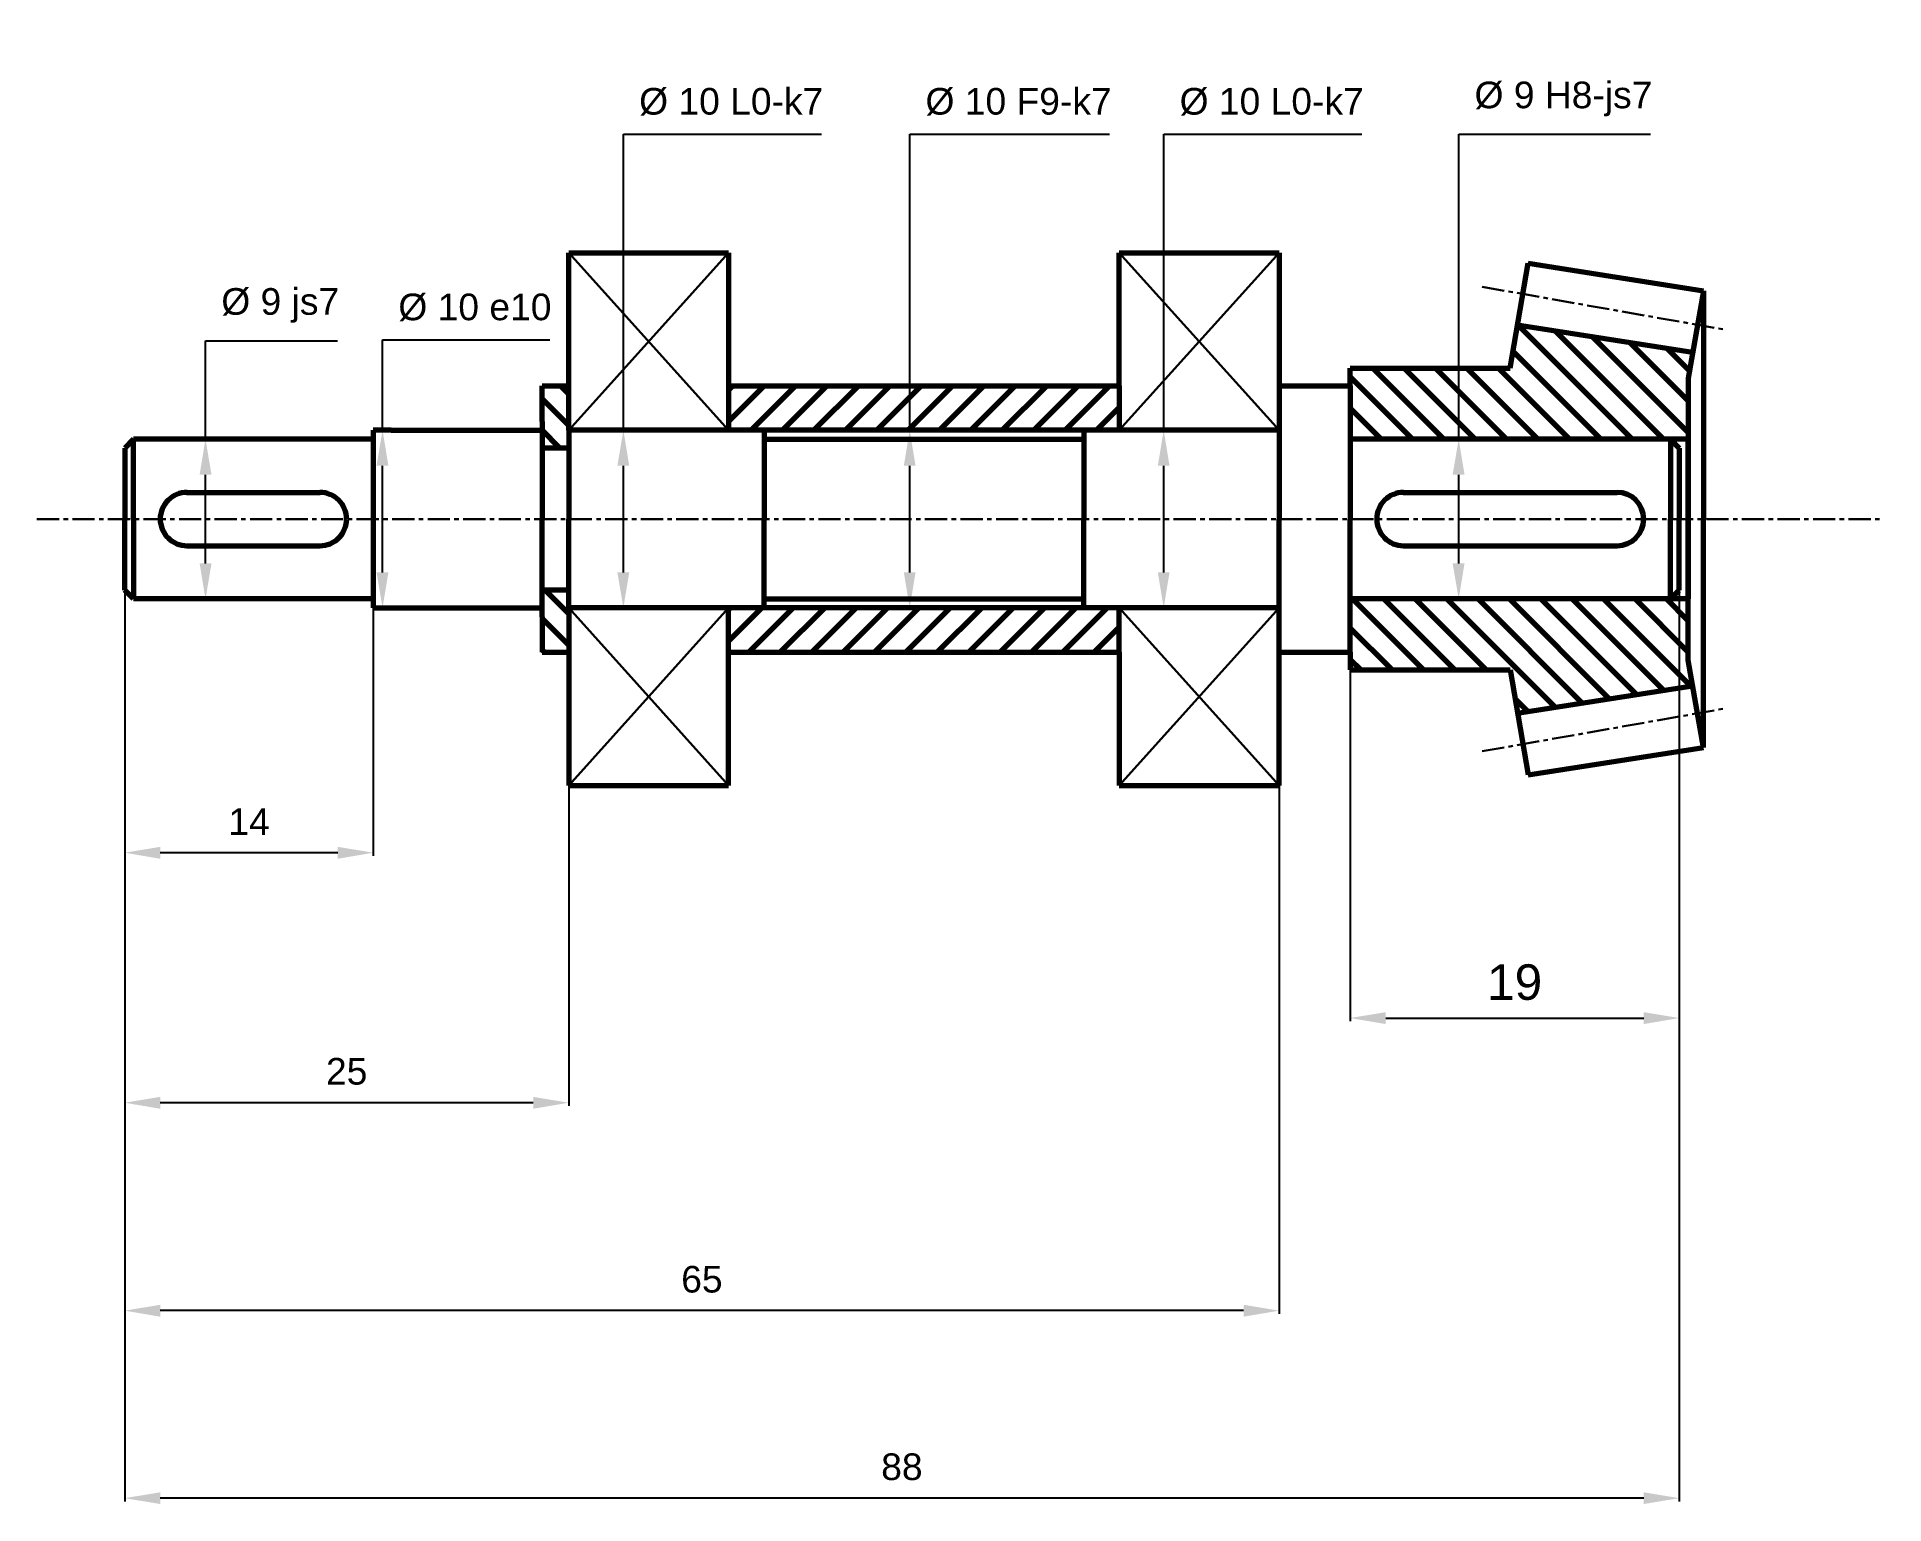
# Model space of a CAD drawing. Header units: inches. Extents: x -14 to 90, y -55 to 27.
import ezdxf

# ---------------------------------------------------------------- set-up
doc = ezdxf.new("R2010")
doc.units = ezdxf.units.IN
doc.header["$MEASUREMENT"] = 0
doc.linetypes.add('CENTER', pattern=[2, 1.25, -0.25, 0.25, -0.25])
for name, color, linetype, lineweight in [('Annotation', 7, 'Continuous', 70), ('Fat', 7, 'Continuous', 70), ('Thin', 7, 'Continuous', 30)]:
    doc.layers.add(name, color=color, linetype=linetype, lineweight=lineweight)
doc.styles.get("Standard").update_dxf_attribs({"font": 'Arial Regular.ttf'})
doc.dimstyles.get("Standard").update_dxf_attribs({"dimtxt": 0.18, "dimasz": 0.18, "dimexe": 0.18, "dimexo": 0.0625, "dimgap": 0.09, "dimtad": 0, "dimtih": 1, "dimtoh": 1, "dimdec": 0, "dimrnd": 0.0001, "dimzin": 0, "dimdsep": 46, "dimtxsty": 'Standard', "dimcen": 0.09, "dimadec": 0, "dimazin": 0, "dimtfac": 1, "dimtdec": 0, "dimtofl": 0, "dimtmove": 0, "dimatfit": 3, "dimfxl": 1, "dimtolj": 1, "dimtzin": 0, "dimarcsym": 0})
pattern_1 = [(135, (-1, 1e-16), (-0.883883, -0.883883), [])]

# ---------------------------------------------------------------- blocks, each defined once
blk = doc.blocks.new('*D5')
at = {"layer": 'Annotation', "color": 0, "lineweight": -2, "transparency": 16777216}
for p, q in [((-9.06, -0.06), (-9.06, -55.32)), ((78.47, -0.06), (78.47, -55.32)), ((76.47, -55.14), (-7.06, -55.14))]:
    blk.add_line(p, q, dxfattribs=at)
at = {"layer": 'Annotation', "color": 0, "lineweight": 30, "transparency": 16777216}
for points in [[(-7.06, -54.81), (-7.06, -55.47), (-9.06, -55.14)], [(76.47, -54.81), (76.47, -55.47), (78.47, -55.14)]]:
    blk.add_solid(points, dxfattribs=at)
at = {"layer": 'Defpoints', "color": 0, "lineweight": 30, "transparency": 16777216}
for p in [(-9.06, 0), (78.47, 0), (-9.06, -55.14)]:
    blk.add_point(p, dxfattribs=at)
at = {"layer": 'Annotation', "color": 0, "lineweight": 30, "transparency": 16777216, "insert": (34.7, -53.38), "char_height": 1.5, "attachment_point": 5}
blk.add_mtext('\\A1;88', dxfattribs=at)
blk = doc.blocks.new('*D6')
at = {"layer": 'Annotation', "color": 0, "lineweight": -2, "transparency": 16777216}
for p, q in [((-9.06, -0.06), (-9.06, -44.76)), ((55.94, -0.06), (55.94, -44.76)), ((53.94, -44.58), (-7.06, -44.58))]:
    blk.add_line(p, q, dxfattribs=at)
at = {"layer": 'Annotation', "color": 0, "lineweight": 30, "transparency": 16777216}
for points in [[(-7.06, -44.25), (-7.06, -44.92), (-9.06, -44.58)], [(53.94, -44.25), (53.94, -44.92), (55.94, -44.58)]]:
    blk.add_solid(points, dxfattribs=at)
at = {"layer": 'Defpoints', "color": 0, "lineweight": 30, "transparency": 16777216}
for p in [(-9.06, 0), (55.94, 0), (-9.06, -44.58)]:
    blk.add_point(p, dxfattribs=at)
at = {"layer": 'Annotation', "color": 0, "lineweight": 30, "transparency": 16777216, "insert": (23.44, -42.82), "char_height": 1.5, "attachment_point": 5}
blk.add_mtext('\\A1;65', dxfattribs=at)
blk = doc.blocks.new('*D7')
at = {"layer": 'Annotation', "color": 0, "lineweight": -2, "transparency": 16777216}
for p, q in [((-9.06, -0.06), (-9.06, -33.05)), ((15.94, -0.06), (15.94, -33.05)), ((13.94, -32.87), (-7.06, -32.87))]:
    blk.add_line(p, q, dxfattribs=at)
at = {"layer": 'Annotation', "color": 0, "lineweight": 30, "transparency": 16777216}
for points in [[(-7.06, -32.54), (-7.06, -33.21), (-9.06, -32.87)], [(13.94, -32.54), (13.94, -33.21), (15.94, -32.87)]]:
    blk.add_solid(points, dxfattribs=at)
at = {"layer": 'Defpoints', "color": 0, "lineweight": 30, "transparency": 16777216}
for p in [(-9.06, 0), (15.94, 0), (-9.06, -32.87)]:
    blk.add_point(p, dxfattribs=at)
at = {"layer": 'Annotation', "color": 0, "lineweight": 30, "transparency": 16777216, "insert": (3.44, -31.11), "char_height": 1.5, "attachment_point": 5}
blk.add_mtext('\\A1;25', dxfattribs=at)
blk = doc.blocks.new('*D12')
at = {"layer": 'Annotation', "color": 0, "lineweight": -2, "transparency": 16777216}
for p, q in [((59.94, -0.06), (59.94, -28.28)), ((78.47, -0.06), (78.47, -28.28)), ((61.94, -28.1), (76.47, -28.1))]:
    blk.add_line(p, q, dxfattribs=at)
at = {"layer": 'Annotation', "color": 0, "lineweight": 30, "transparency": 16777216}
for points in [[(61.94, -27.77), (61.94, -28.44), (59.94, -28.1)], [(76.47, -27.77), (76.47, -28.44), (78.47, -28.1)]]:
    blk.add_solid(points, dxfattribs=at)
at = {"layer": 'Defpoints', "color": 0, "lineweight": 30, "transparency": 16777216}
for p in [(59.94, 0), (78.47, 0), (78.47, -28.1)]:
    blk.add_point(p, dxfattribs=at)
at = {"layer": 'Annotation', "color": 0, "lineweight": 30, "transparency": 16777216, "insert": (69.2, -26.09), "char_height": 2, "attachment_point": 5}
blk.add_mtext('\\A1;19', dxfattribs=at)
blk = doc.blocks.new('*D13')
at = {"layer": 'Annotation', "color": 0, "lineweight": -2, "transparency": 16777216}
for p, q in [((-9.06, -0.06), (-9.06, -18.97)), ((4.94, -0.06), (4.94, -18.97)), ((2.94, -18.79), (-7.06, -18.79))]:
    blk.add_line(p, q, dxfattribs=at)
at = {"layer": 'Annotation', "color": 0, "lineweight": 30, "transparency": 16777216}
for points in [[(-7.06, -18.46), (-7.06, -19.13), (-9.06, -18.79)], [(2.94, -18.46), (2.94, -19.13), (4.94, -18.79)]]:
    blk.add_solid(points, dxfattribs=at)
at = {"layer": 'Defpoints', "color": 0, "lineweight": 30, "transparency": 16777216}
for p in [(-9.06, 0), (4.94, 0), (-9.06, -18.79)]:
    blk.add_point(p, dxfattribs=at)
at = {"layer": 'Annotation', "color": 0, "lineweight": 30, "transparency": 16777216, "insert": (-2.06, -17.04), "char_height": 1.5, "attachment_point": 5}
blk.add_mtext('\\A1;14', dxfattribs=at)
blk = doc.blocks.new('*D19')
at = {"layer": 'Annotation', "color": 0, "lineweight": -2, "transparency": 16777216}
for p, q in [((-4.51, 4.5), (-4.51, 10.04)), ((-4.51, 10.04), (2.92, 10.04)), ((-1.88, 4.5), (-4.69, 4.5)), ((-4.51, -2.5), (-4.51, 2.5)), ((-1.88, -4.5), (-4.69, -4.5))]:
    blk.add_line(p, q, dxfattribs=at)
at = {"layer": 'Annotation', "color": 0, "lineweight": 30, "transparency": 16777216}
for points in [[(-4.84, 2.5), (-4.17, 2.5), (-4.51, 4.5)], [(-4.84, -2.5), (-4.17, -2.5), (-4.51, -4.5)]]:
    blk.add_solid(points, dxfattribs=at)
at = {"layer": 'Defpoints', "color": 0, "lineweight": 30, "transparency": 16777216}
for p in [(-4.51, 4.5), (-1.81, 4.5), (-1.81, -4.5)]:
    blk.add_point(p, dxfattribs=at)
at = {"layer": 'Annotation', "color": 0, "lineweight": 30, "transparency": 16777216, "insert": (-0.3, 12.03), "char_height": 1.5, "attachment_point": 5}
blk.add_mtext('\\A1;%%c 9 js7^J', dxfattribs=at)
blk = doc.blocks.new('*D20')
at = {"layer": 'Annotation', "color": 0, "lineweight": -2, "transparency": 16777216}
for p, q in [((5.46, 5), (5.46, 10.1)), ((5.46, 10.1), (14.87, 10.1)), ((10.12, 5), (5.28, 5)), ((5.46, -3), (5.46, 3)), ((10.12, -5), (5.28, -5))]:
    blk.add_line(p, q, dxfattribs=at)
at = {"layer": 'Annotation', "color": 0, "lineweight": 30, "transparency": 16777216}
for points in [[(5.12, 3), (5.79, 3), (5.46, 5)], [(5.12, -3), (5.79, -3), (5.46, -5)]]:
    blk.add_solid(points, dxfattribs=at)
at = {"layer": 'Defpoints', "color": 0, "lineweight": 30, "transparency": 16777216}
for p in [(10.19, 5), (5.46, -5), (10.19, -5)]:
    blk.add_point(p, dxfattribs=at)
at = {"layer": 'Annotation', "color": 0, "lineweight": 30, "transparency": 16777216, "insert": (10.66, 11.92), "char_height": 1.5, "attachment_point": 5}
blk.add_mtext('\\A1;%%c 10 e10', dxfattribs=at)
blk = doc.blocks.new('*D21')
at = {"layer": 'Annotation', "color": 0, "lineweight": -2, "transparency": 16777216}
for p, q in [((19.02, 5), (19.02, 21.68)), ((19.02, 21.68), (30.17, 21.68)), ((16, 5), (19.2, 5)), ((19.02, -3), (19.02, 3)), ((16, -5), (19.2, -5))]:
    blk.add_line(p, q, dxfattribs=at)
at = {"layer": 'Annotation', "color": 0, "lineweight": 30, "transparency": 16777216}
for points in [[(18.68, 3), (19.35, 3), (19.02, 5)], [(18.68, -3), (19.35, -3), (19.02, -5)]]:
    blk.add_solid(points, dxfattribs=at)
at = {"layer": 'Defpoints', "color": 0, "lineweight": 30, "transparency": 16777216}
for p in [(15.94, 5), (19.02, 5), (15.94, -5)]:
    blk.add_point(p, dxfattribs=at)
at = {"layer": 'Annotation', "color": 0, "lineweight": 30, "transparency": 16777216, "insert": (25.09, 23.5), "char_height": 1.5, "attachment_point": 5}
blk.add_mtext('\\A1;%%c 10 L0-k7', dxfattribs=at)
blk = doc.blocks.new('*D22')
at = {"layer": 'Annotation', "color": 0, "lineweight": -2, "transparency": 16777216}
for p, q in [((35.14, 5), (35.14, 21.68)), ((35.14, 21.68), (46.39, 21.68)), ((35.87, 5), (34.96, 5)), ((35.14, -3), (35.14, 3)), ((35.87, -5), (34.96, -5))]:
    blk.add_line(p, q, dxfattribs=at)
at = {"layer": 'Annotation', "color": 0, "lineweight": 30, "transparency": 16777216}
for points in [[(34.81, 3), (35.47, 3), (35.14, 5)], [(34.81, -3), (35.47, -3), (35.14, -5)]]:
    blk.add_solid(points, dxfattribs=at)
at = {"layer": 'Defpoints', "color": 0, "lineweight": 30, "transparency": 16777216}
for p in [(35.94, 5), (35.14, -5), (35.94, -5)]:
    blk.add_point(p, dxfattribs=at)
at = {"layer": 'Annotation', "color": 0, "lineweight": 30, "transparency": 16777216, "insert": (41.27, 23.5), "char_height": 1.5, "attachment_point": 5}
blk.add_mtext('\\A1;%%c 10 F9-k7', dxfattribs=at)
blk = doc.blocks.new('*D23')
at = {"layer": 'Annotation', "color": 0, "lineweight": -2, "transparency": 16777216}
for p, q in [((49.44, 5), (49.44, 21.68)), ((49.44, 21.68), (60.59, 21.68)), ((55.87, 5), (49.26, 5)), ((49.44, -3), (49.44, 3)), ((55.87, -5), (49.26, -5))]:
    blk.add_line(p, q, dxfattribs=at)
at = {"layer": 'Annotation', "color": 0, "lineweight": 30, "transparency": 16777216}
for points in [[(49.11, 3), (49.77, 3), (49.44, 5)], [(49.11, -3), (49.77, -3), (49.44, -5)]]:
    blk.add_solid(points, dxfattribs=at)
at = {"layer": 'Defpoints', "color": 0, "lineweight": 30, "transparency": 16777216}
for p in [(49.44, 5), (55.94, 5), (55.94, -5)]:
    blk.add_point(p, dxfattribs=at)
at = {"layer": 'Annotation', "color": 0, "lineweight": 30, "transparency": 16777216, "insert": (55.52, 23.5), "char_height": 1.5, "attachment_point": 5}
blk.add_mtext('\\A1;%%c 10 L0-k7', dxfattribs=at)
blk = doc.blocks.new('*D24')
at = {"layer": 'Annotation', "color": 0, "lineweight": -2, "transparency": 16777216}
for p, q in [((66.05, 4.5), (66.05, 21.68)), ((66.05, 21.68), (76.85, 21.68)), ((69.39, 4.5), (65.87, 4.5)), ((66.05, -2.5), (66.05, 2.5)), ((69.39, -4.5), (65.87, -4.5))]:
    blk.add_line(p, q, dxfattribs=at)
at = {"layer": 'Annotation', "color": 0, "lineweight": 30, "transparency": 16777216}
for points in [[(65.71, 2.5), (66.38, 2.5), (66.05, 4.5)], [(65.71, -2.5), (66.38, -2.5), (66.05, -4.5)]]:
    blk.add_solid(points, dxfattribs=at)
at = {"layer": 'Defpoints', "color": 0, "lineweight": 30, "transparency": 16777216}
for p in [(66.05, 4.5), (69.45, 4.5), (69.45, -4.5)]:
    blk.add_point(p, dxfattribs=at)
at = {"layer": 'Annotation', "color": 0, "lineweight": 30, "transparency": 16777216, "insert": (71.95, 23.66), "char_height": 1.5, "attachment_point": 5}
blk.add_mtext('\\A1;%%c 9 H8-js7', dxfattribs=at)

msp = doc.modelspace()

# ---------------------------------------------------------------- hatches: boundary and pattern name
at = {"layer": 'Fat'}
h = msp.add_hatch(dxfattribs=at)
h.set_pattern_fill('ANSI31', color=256, scale=10, angle=90)
h.set_pattern_definition(pattern_1)
h.paths.add_polyline_path([(59.94, 8.5), (59.94, 7.5), (59.94, 4.5), (78.97, 4.5), (78.97, 7.94), (79.22, 9.39), (69.36, 10.93), (68.94, 8.5)])
h = msp.add_hatch(dxfattribs=at)
h.set_pattern_fill('ANSI31', color=256, scale=10, angle=90)
h.paths.add_polyline_path([(15.94, 7.5), (14.44, 7.5), (14.44, 5.5), (14.44, 4), (15.94, 4), (15.94, 5)])
h = msp.add_hatch(dxfattribs=at)
h.set_pattern_fill('ANSI31', color=256, scale=10)
h.paths.add_polyline_path([(46.94, 7.5), (24.94, 7.5), (24.94, 5), (46.94, 5)])
h = msp.add_hatch(dxfattribs=at)
h.set_pattern_fill('ANSI31', color=256, scale=10, angle=90)
h.paths.add_polyline_path([(15.94, -5), (15.94, -4), (14.44, -4), (14.44, -5.5), (14.44, -7.5), (15.94, -7.5)])
h = msp.add_hatch(dxfattribs=at)
h.set_pattern_fill('ANSI31', color=256, scale=10)
h.paths.add_polyline_path([(46.94, -7.5), (46.94, -5), (24.94, -5), (24.94, -7.5)])
h = msp.add_hatch(dxfattribs=at)
h.set_pattern_fill('ANSI31', color=256, scale=10, angle=90)
h.set_pattern_definition(pattern_1)
h.paths.add_polyline_path([(68.94, -8.5), (69.36, -10.93), (79.22, -9.39), (78.97, -7.94), (78.97, -4.5), (59.94, -4.5), (59.94, -7.5), (59.94, -8.5)])

# ---------------------------------------------------------------- linework, layer by layer
for p, q in [((15.94, 7.5), (15.94, 15)), ((15.94, 15), (24.94, 15)), ((24.94, 15), (24.94, 7.5)), ((46.94, 7.5), (46.94, 15)), ((46.94, 15), (55.94, 15)), ((55.94, 15), (55.94, 7.5)), ((68.94, 8.5), (69.96, 14.41)), ((69.96, 14.41), (79.83, 12.86)), ((79.83, 12.86), (78.97, 7.94)), ((79.83, 12.86), (79.83, 0)), ((79.83, 12.86), (79.83, 12.86)), ((69.35, 10.94), (79.22, 9.39)), ((59.94, 7.5), (59.94, 8.5)), ((59.94, 8.5), (68.94, 8.5)), ((14.44, 5.5), (14.44, 7.5)), ((14.44, 7.5), (15.94, 7.5)), ((15.94, 5), (15.94, 7.5)), ((24.94, 7.5), (46.94, 7.5)), ((24.94, 7.5), (24.94, 5)), ((46.94, 7.5), (46.94, 5)), ((55.94, 7.5), (59.94, 7.5)), ((55.94, 7.5), (55.94, 0)), ((59.94, 7.5), (59.94, 0)), ((78.97, 7.94), (78.97, 0)), ((14.44, 5.5), (14.44, 0)), ((-8.56, 4.5), (-9.06, 4)), ((4.94, 4.5), (-8.56, 4.5)), ((-8.56, 0), (-8.56, 4.5)), ((5.94, 5), (4.94, 5)), ((4.94, 4.5), (4.94, -4.5)), ((5.94, 5), (14.44, 5)), ((55.94, 5), (15.94, 5)), ((15.94, 5), (15.94, 0)), ((26.94, 5), (26.94, 0)), ((26.94, 4.5), (44.94, 4.5)), ((44.94, 5), (44.94, 0)), ((78.97, 4.5), (59.94, 4.5)), ((77.97, 4.5), (78.47, 4)), ((77.97, 4.5), (77.97, 0)), ((78.97, 0), (78.97, 4.5)), ((-9.06, 4), (-9.06, 0)), ((15.94, 4), (14.44, 4)), ((78.47, 4), (78.47, 0)), ((-5.57, 1.5), (1.94, 1.5)), ((62.93, 1.5), (74.97, 1.5)), ((-9.06, -4), (-9.06, 0)), ((14.44, -5.5), (14.44, 0)), ((15.94, -5), (15.94, 0)), ((26.94, -5), (26.94, 0)), ((44.94, -5), (44.94, 0)), ((55.94, -7.5), (55.94, 0)), ((59.94, -7.5), (59.94, 0)), ((77.97, -4.5), (77.97, 0)), ((78.47, -4), (78.47, 0)), ((78.97, -7.94), (78.97, 0)), ((78.97, 0), (78.97, -4.5)), ((79.83, -12.86), (79.83, 0)), ((-8.56, 0), (-8.56, -4.5)), ((-5.57, -1.5), (1.94, -1.5)), ((62.93, -1.5), (74.97, -1.5)), ((-8.56, -4.5), (-9.06, -4)), ((15.94, -4), (14.44, -4)), ((77.97, -4.5), (78.47, -4)), ((4.94, -4.5), (-8.56, -4.5)), ((4.94, -4.5), (4.94, -5)), ((4.94, -5), (5.94, -5)), ((5.94, -5), (14.44, -5)), ((55.94, -5), (15.94, -5)), ((15.94, -5), (15.94, -7.5)), ((24.94, -7.5), (24.94, -5)), ((26.94, -4.5), (44.94, -4.5)), ((46.94, -7.5), (46.94, -5)), ((78.97, -4.5), (59.94, -4.5)), ((14.44, -5.5), (14.44, -7.5)), ((14.44, -7.5), (15.94, -7.5)), ((15.94, -7.5), (15.94, -15)), ((24.94, -15), (24.94, -7.5)), ((24.94, -7.5), (46.94, -7.5)), ((46.94, -7.5), (46.94, -15)), ((55.94, -15), (55.94, -7.5)), ((55.94, -7.5), (59.94, -7.5)), ((59.94, -7.5), (59.94, -8.5)), ((79.83, -12.86), (78.97, -7.94)), ((59.94, -8.5), (68.94, -8.5)), ((68.94, -8.5), (69.96, -14.41)), ((69.35, -10.94), (79.22, -9.39)), ((69.96, -14.41), (79.83, -12.86)), ((79.83, -12.86), (79.83, -12.86)), ((15.94, -15), (24.94, -15)), ((46.94, -15), (55.94, -15))]:
    msp.add_line(p, q, dxfattribs=at)
at = {"layer": 'Fat', "linetype": 'Continuous'}
msp.add_line((4.94, 5), (4.94, 4.5), dxfattribs=at)
at = {"layer": 'Fat'}
for centre, start, end in [((-5.56, 0), 89.594, 180), ((1.94, 0), 0, 90.406), ((62.94, 0), 89.8205, 180), ((74.97, 0), 0, 90), ((-5.56, 0), 180, 270.406), ((1.94, 0), 269.594, 0), ((62.94, 0), 180, 270.1795), ((74.97, 0), 270, 0)]:
    msp.add_arc(centre, 1.5, start, end, dxfattribs=at)
at = {"layer": 'Thin'}
for p, q in [((15.94, 15), (24.94, 5)), ((24.94, 15), (15.94, 5)), ((46.94, 15), (55.94, 5)), ((55.94, 15), (46.94, 5)), ((69.35, 10.94), (69.96, 14.41)), ((69.96, 14.41), (69.36, 10.93)), ((46.94, 5), (46.94, 5)), ((15.94, -15), (24.94, -5)), ((24.94, -15), (15.94, -5)), ((46.94, -15), (55.94, -5)), ((55.94, -15), (46.94, -5)), ((46.94, -5), (46.94, -5)), ((69.35, -10.94), (69.96, -14.41)), ((69.96, -14.41), (69.36, -10.93))]:
    msp.add_line(p, q, dxfattribs=at)
at = {"layer": 'Thin', "linetype": 'CENTER'}
for p, q in [((67.38, 13.08), (80.97, 10.68)), ((-14, 0), (90, 0)), ((-14, 0), (90, 0)), ((67.38, -13.08), (80.97, -10.68))]:
    msp.add_line(p, q, dxfattribs=at)

# ---------------------------------------------------------------- dimensions: what is measured, and where the dimension line sits
at = {"layer": 'Annotation', "lineweight": 30}
for base, p1, p2, text, picture, middle, dimtype in [((66.05, 4.5), (69.45, -4.5), (69.45, 4.5), '%%c <> H8-js7', '*D24', (71.95, 21.68), 160), ((19.02, 5), (15.94, -5), (15.94, 5), '%%c <> L0-k7', '*D21', (25.09, 21.68), 160), ((35.14, -5), (35.94, 5), (35.94, -5), '%%c <> F9-k7', '*D22', (41.27, 21.68), 160), ((49.44, 5), (55.94, -5), (55.94, 5), '%%c <> L0-k7', '*D23', (55.52, 21.68), 160), ((-4.51, 4.5), (-1.81, -4.5), (-1.81, 4.5), '%%c <> js7^J', '*D19', (-0.3, 10.04), 161), ((5.46, -5), (10.19, 5), (10.19, -5), '%%c <> e10', '*D20', (10.66, 10.1), 160)]:
    dim = msp.add_linear_dim(base=base, p1=p1, p2=p2, angle=90, text=text, dimstyle='Standard', override={"dimtxt": 1.5, "dimasz": 2, "dimgap": 1, "dimtad": 3, "dimtih": 0}, dxfattribs=at)
    dim.commit()
    dim.dimension.update_dxf_attribs({"geometry": picture, "text_midpoint": middle, "dimtype": dimtype})
for base, p1, p2, override, picture, middle in [((-9.06, -55.14), (78.47, 0), (-9.06, 0), {"dimscale": 1, "dimtxt": 1.5, "dimasz": 2, "dimgap": 1, "dimtad": 1, "dimjust": 0, "dimtih": 0, "dimtoh": 1, "dimtxsty": 'Standard', "dimsd1": 0, "dimsd2": 0, "dimtix": 0, "dimtofl": 0, "dimtmove": 0, "dimatfit": 3}, '*D5', (34.7, -53.38)), ((-9.06, -44.58), (55.94, 0), (-9.06, 0), {"dimtxt": 1.5, "dimasz": 2, "dimgap": 1, "dimtad": 1, "dimtih": 0}, '*D6', (23.44, -42.82)), ((-9.06, -32.87), (15.94, 0), (-9.06, 0), {"dimtxt": 1.5, "dimasz": 2, "dimgap": 1, "dimtad": 1, "dimtih": 0}, '*D7', (3.44, -31.11)), ((-9.06, -18.79), (4.94, 0), (-9.06, 0), {"dimtxt": 1.5, "dimasz": 2, "dimgap": 1, "dimtad": 1, "dimtih": 0}, '*D13', (-2.06, -17.04)), ((78.47, -28.1), (59.94, 0), (78.47, 0), {"dimtxt": 2, "dimasz": 2, "dimgap": 1, "dimtad": 1, "dimtih": 0, "dimtix": 0, "dimtofl": 0, "dimtmove": 0, "dimatfit": 3, "dimtolj": 1}, '*D12', (69.2, -26.09))]:
    dim = msp.add_linear_dim(base=base, p1=p1, p2=p2, dimstyle='Standard', override=override, dxfattribs=at)
    dim.commit()
    dim.dimension.update_dxf_attribs({"geometry": picture, "text_midpoint": middle})

doc.saveas('drawing.dxf')
